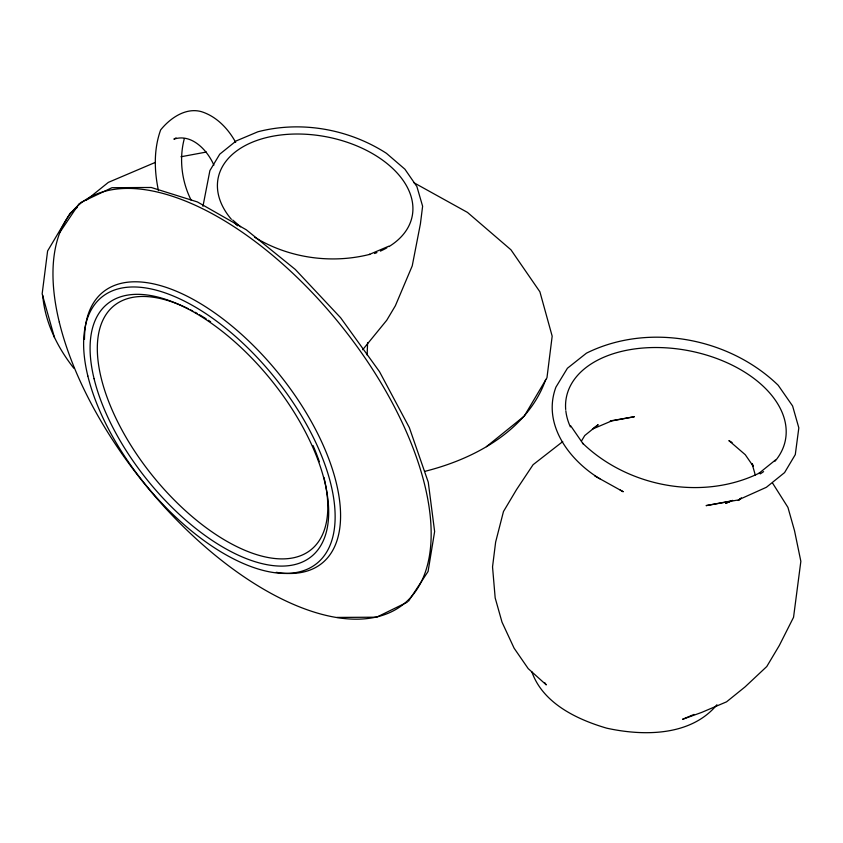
<?xml version="1.0" encoding="UTF-8"?>
<svg xmlns="http://www.w3.org/2000/svg" width="843" height="843" viewBox="0 0 843 843"><rect width="100%" height="100%" fill="white"/><g stroke="black" fill="none" stroke-linecap="round" stroke-linejoin="round"><path stroke-width="1.26" d="M367.601 342.585L367.137 355.008M42.15 293.912L47.608 250.961L69.832 213.658M202.952 206.324L209.896 170.592L219.749 154.174L236.188 140.929L257.905 131.771C301.32 120.496 348.844 129.084 386.4 153.289L404.903 169.19L416.895 186.566L422.617 206.229L420.425 223.764L412.238 265.872L395.356 305.788L386.768 320.214L362.659 349.761M184.29 138.716C178.927 159 181.73 181.466 191.119 200.118M524.494 415.725L546.959 377.78L552.176 336.167L539.899 291.804L510.953 249.802L467.465 212.404L413.976 182.762M581.449 441.068L584.747 435.536L598.172 424.703L592.418 429.108L611.596 420.952L634.357 416.727L610.311 420.91M716.929 704.759C690.87 736.234 643.62 736.266 606.707 728.173C576.675 719.385 542.85 703.199 531.807 671.755M60.022 232.12L79.084 203.721M408.486 601.228L428.075 571.47L434.63 531.554L428.265 482.207L409.35 427.633L379.529 371.71L340.635 317.758L295.292 269.444L246.293 229.802L197.441 201.962L151.224 187.473L111.982 187.704L80.264 202.752M70.211 213.131L77.345 207.378M86.513 199.97L108.357 182.373L155.26 162.425M486.422 446.664L524.104 416.242M758.995 473.292L775.423 460.025M741.187 498.118L738.247 500.489L741.345 498.097M562.755 441.584L533.082 464.714L516.569 489.541L503.471 511.522L495.642 542.07L492.533 566.886L495.178 597.929L502.017 622.166L514.104 648.183L528.203 668.615L546.285 684.895L544.81 682.756M176.061 137.883L173.879 139.169C191.572 133.152 207.504 150.307 213.89 165.165M377.042 617.002L407.274 602.187M388.844 246.177L369.255 254.502L369.814 254.354C331.215 264.165 288.654 258.063 254.66 237.241M759.943 472.786C702.704 501.248 627.961 487.18 582.471 443.06L583.124 443.839L570.627 425.726M732.63 500.363L725.612 503.355L730.46 501.364M694.063 714.421L682.556 719.311L701.661 712.419L726.55 701.84L745.086 686.876L766.782 666.518L779.301 645.517L793.548 617.308L800.85 561.333L794.527 530.732L787.942 507.402L772.557 483.081M180.939 156.766L206.387 152.046M730.396 501.111L706.097 505.621L738.173 499.973L766.371 487.296L784.58 472.596L795.297 454.598L798.827 427.854L792.599 405.978L778.205 385.283C729.058 337.611 648.288 322.416 586.443 353.164L567.413 368.254L555.916 387.158C542.028 424.314 569.362 460.352 599.879 478.792M337 617.424L376.315 617.202M594.768 475.947L623.251 491.743L620.195 490.036M732.093 442.512L728.879 440.594L745.265 454.704L753.231 466.253M232.7 220.023L240.571 226.799M753.4 465.863L752.04 463.566L755.37 475.347M235.682 142.351C228.2 128.705 216.567 116.429 201.414 111.655C185.702 107.209 170.023 118.273 160.644 129.927C153.658 149.316 154.195 170.644 158.452 190.581M42.329 294.576L54.479 337.579M84.479 339.381A174.269 85.428 51.1 0 1 276.852 371.341A174.269 85.428 51.1 0 1 276.346 572.323M323.954 477.412A156.819 76.882 51.1 0 1 240.35 548.298A156.819 76.882 51.1 0 1 100.275 374.081A156.819 76.882 51.1 0 1 188.379 308.791M190.571 309.887A156.819 76.882 51.1 0 1 192.773 311.035M194.996 312.226A156.819 76.882 51.1 0 1 197.22 313.47M199.443 314.745A156.819 76.882 51.1 0 1 206.156 318.833M208.379 320.277A156.819 76.882 51.1 0 1 210.602 321.752M313.048 445.536A156.819 76.882 51.1 0 1 319.349 461.753M545.727 379.445A257.357 159.854 11 0 1 424.651 471.406M73.826 368.233A257.357 159.854 11 0 1 42.698 295.187M565.695 409.529A111.582 69.305 11 0 1 697.846 352.701A111.582 69.305 11 0 1 775.033 461.195M763.61 471.616A111.582 69.305 11 0 1 760.228 473.903M570.384 426.916A111.582 69.305 11 0 1 565.822 410.752M231.393 219.338A98.873 61.413 11 0 1 256.293 140.665A98.873 61.413 11 0 1 386.642 163.215A98.873 61.413 11 0 1 388.939 246.609M386.821 247.863A98.873 61.413 11 0 1 380.372 251.119M376.926 252.594A98.873 61.413 11 0 1 374.555 253.501M237.515 225.776A98.873 61.413 11 0 1 234.849 223.153M59.305 322.205A257.357 126.165 51.1 0 0 375.567 617.202A257.357 126.165 51.1 0 0 291.478 272.036A257.357 126.165 51.1 0 0 59.305 322.205M87.83 375.946A171.161 83.91 51.1 0 0 298.169 572.134A171.161 83.91 51.1 0 0 242.247 342.585A171.161 83.91 51.1 0 0 87.83 375.946M94.079 378.728A162.372 79.6 51.1 0 0 293.606 564.852A162.372 79.6 51.1 0 0 240.561 347.084A162.372 79.6 51.1 0 0 94.079 378.728"/></g></svg>
